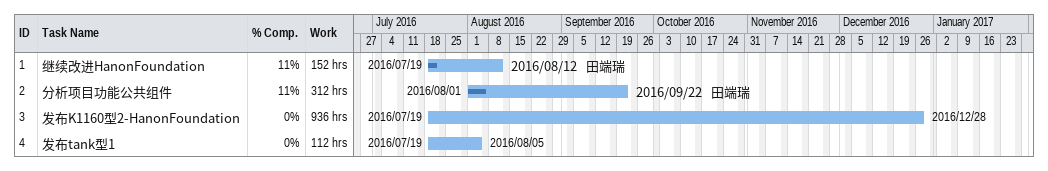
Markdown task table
| ID | Task | Start | Finish | Resources | % complete | Work (h) |
|---|---|---|---|---|---|---|
| 1 | 继续改进HanonFoundation | 2016-07-19 | 2016-08-12 | 田端瑞 | 11 | 152 |
| 2 | 分析项目功能公共组件 | 2016-08-01 | 2016-09-22 | 田端瑞 | 11 | 312 |
| 3 | 发布K1160型2-HanonFoundation | 2016-07-19 | 2016-12-28 |  | 0 | 936 |
| 4 | 发布tank型1 | 2016-07-19 | 2016-08-05 |  | 0 | 112 |
